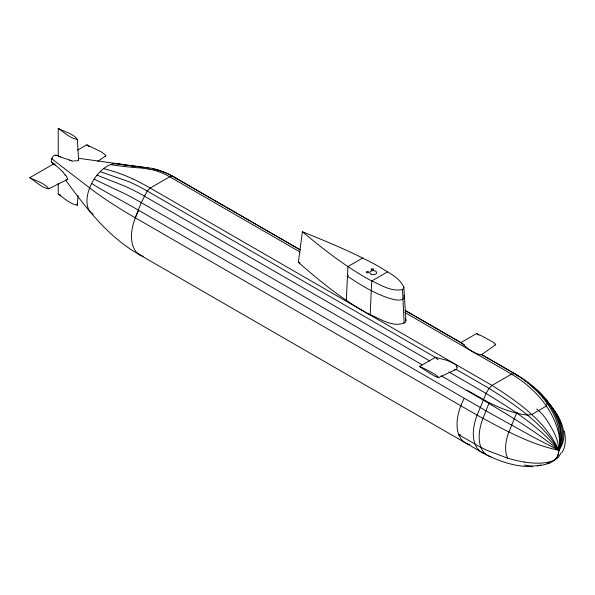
<?xml version="1.0" encoding="UTF-8"?>
<svg xmlns="http://www.w3.org/2000/svg" width="595" height="595" viewBox="0 0 595 595"><rect width="100%" height="100%" fill="white"/><g stroke="black" fill="none" stroke-linecap="round" stroke-linejoin="round"><path stroke-width="0.89" d="M346.335 300.371L347.904 266.567L362.705 258.029L362.727 258.594M370.149 314.815L371.763 280.989L387.68 271.803M58.236 183.669L58.236 194.163C64.238 198.15 70.031 204.13 77.365 205.208L77.99 195.398M404.823 312.501L511.566 374.136C533.217 387.025 551.989 407.173 558.37 432.029C560.237 439.824 559.702 447.99 557.82 455.688C554.428 463.334 544.767 464.755 537.493 465.915M298.333 262.298L302.401 231.753C328.418 242.195 354.397 252.994 378.963 266.567C387.672 272.406 399.133 277.01 403.804 286.998L405.909 320.452L405.493 322.126C393.86 328.931 378.926 317.946 368.015 313.691C342.631 299.746 320.05 281.309 298.333 262.298L300.044 262.953M403.804 286.998L403.589 288.478L402.51 289.549C390.856 292.063 379.662 284.291 369.428 279.754C345.316 266.419 323.531 249.327 302.401 231.753M65.376 174.856C66.038 175.689 69.206 180.114 66.796 179.363M524.47 462.07C533.217 463.364 542.38 464.003 550.955 461.423A19.486 11.253 0 0 0 555.321 459.541L557.188 457.049L558.318 454.149A20.587 11.885 60 0 0 558.772 450.259C565.399 418.315 540.29 389.063 514.549 373.66L481.08 354.308M52.271 158.753L51.639 158.701L89.659 187.908A242.106 51.163 21.2 0 0 135.303 217.807L477.13 415.161C503.117 429.188 529.587 444.249 558.772 450.259C565.428 430.535 554.86 409.695 541.941 395.08M29.75 177.719C36.198 180.925 44.275 182.955 48.879 188.764C41.977 188.317 35.76 181.237 29.75 177.719L53.996 163.722L62.787 171.747M77.633 150.074L86.721 144.83L101.068 151.71L105.174 154.767L105.85 155.868L105.174 156.195M561.122 452.795L558.586 457.02A19.486 11.253 0 0 1 555.321 459.541M135.303 217.807L141.26 202.627L147.225 191.025L150.208 188.057L169.739 176.782L172.721 176.306L299.932 249.64M91.66 183.439A275.091 60.921 14.9 0 0 113.05 195.941A207.387 18.274 33.6 0 1 138.278 210.072L490.838 413.577L532.361 436.633L558.772 450.259C570.263 419.23 541.963 390.201 517.531 375.274L481.92 354.717M467.001 390.171L489.157 402.755L482.954 418.464A40.081 23.146 -60 0 0 491.009 456.789M517.747 412.566L516.601 413.22L508.926 431.903A34.889 20.141 -60 0 0 507.632 458.165L488.116 450.794A148.862 85.948 0 0 1 475.041 444.086L458.767 434.692A43.918 25.354 0 0 0 460.694 434.952M552.019 407.761C561.844 418.858 569.103 437.176 558.772 450.259C542.752 423.075 515.255 404.816 489.053 388.379L456.172 369.391L438.426 377.684L433.941 375.757L426.102 370.893A264.894 152.937 60 0 1 419.601 366.453L435.339 357.364L447.09 360.362L454.513 363.843A13.983 10.338 -20.9 0 1 456.618 365.918M405.247 310.553L460.835 342.646L476.573 333.557A264.894 152.937 60 0 1 483.073 336.621L493.01 342.147L495.397 344.066L495.62 344.743L495.025 344.736M441.155 375.772L483.095 399.981C509.067 415.503 535.403 430.914 558.772 450.259C569.028 432.387 557.314 411.056 544.165 398.219M562 452.542C566.113 446.176 565.711 438.21 564.41 431.07M58.236 128.379C64.238 132.365 70.031 138.345 77.365 139.423C73.527 133.674 64.29 131.83 58.236 128.379L58.236 156.373L69.585 159.973M77.365 205.208L76.963 204.063M456.172 369.391L454.23 369.807M74.025 160.717C74.992 160.873 80.094 161.23 78.183 159.638M495.695 344.602L481.667 354.672A2.901 1.004 14.9 0 1 479.607 354.575L477.629 354.018M97.669 161.319L105.85 155.868M348.439 275.663L347.458 276.229C360.942 285.183 374.947 293.923 390.551 298.653C394.403 299.873 405.634 302.386 404.027 295.172M542.826 398.085L543.971 397.423L551.654 407.233M48.879 188.764L67.756 179.318M546.894 463.446L549.482 462.895M532.696 466.621C514.898 466.986 497.613 460.969 482.166 452.527L139.825 254.898M58.236 156.373L60.4 156.582M55.722 155.176L58.459 155.548M78.54 158.285L144.607 167.485M119.997 164.22L125.783 165.075M113.942 163.677L151.353 168.229A107.68 83.687 -89.2 0 1 172.729 176.276L300.334 249.982M127.702 165.38L129.613 165.7M131.525 166.027L132.789 166.25M149.977 169.248L140.182 167.916A275.693 108.513 -14.9 0 1 110.536 164.599M516.988 413.324L516.988 413.324A84.088 48.552 0 0 0 527.192 415.079L531.573 414.611L546.374 406.065L547.177 403.536A84.088 48.552 0 0 0 544.157 397.661L544.053 397.527M516.601 413.22L516.653 413.235A111.198 64.2 0 0 1 498.476 407.025L489.157 402.755M100.191 171.62L128.356 181.505A107.68 26.954 40.5 0 1 147.218 191.01M97.015 175.161L119.26 183.952A126.103 34.555 41.6 0 1 144.228 196.045M58.236 194.163L60.876 195.316M133.072 179.013L126.2 175.986A275.693 98.249 -11.8 0 0 103.604 168.601M94.144 179.14L116.032 189.627A157.444 37.314 39.9 0 1 141.253 202.62M472.735 351.712L474.17 352.493A13.737 4.76 14.9 0 0 477.606 354.032M464.383 344.683L460.835 342.646L468.012 348.603A42.669 14.786 14.9 0 0 472.631 351.675L472.683 351.682M405.165 310.404L461.348 342.839M299.902 251.93L169.739 176.782A101.924 81.307 -80.7 0 0 149.977 169.263M536.727 409.04C544.455 414.856 549.386 423.982 553.99 432.409C556.622 437.994 558.712 444.019 558.772 450.259C539.211 426.221 512.169 409.538 486.07 393.436L448.883 371.964M147.225 191.025L435.339 357.364L438.173 359.819M144.243 196.082L429.895 361.001M141.26 202.627L422.167 364.809M524.493 380.711L525.169 381.142M140.338 255.173C108.781 237.762 86.476 208.644 65.614 180.107M527.393 382.622L527.906 382.972M529.914 384.392L530.889 385.114M86.721 144.83L89.034 146.541M532.324 386.207L533.261 386.943A111.198 64.2 0 0 1 543.994 397.415L543.979 397.438M531.96 386.133L540.163 393.228M518.647 376.434L514.549 373.66L511.566 374.136L492.035 385.411L489.053 388.379L486.07 393.436L477.13 415.161A40.282 23.257 -60 0 0 485.23 453.688M175.696 177.92L176.626 178.887M549.884 405.21L550.948 406.489M51.639 162.071L53.319 164.235M55.253 165.492L53.996 163.722M456.581 365.94L457.086 367.39M558.772 450.259C545.741 421.32 518.104 401.9 492.035 385.411L150.208 188.057A101.924 17.753 37.2 0 0 133.079 179.021M438.723 377.49L435.064 374.404L426.102 369.517A264.894 152.937 60 0 0 419.601 366.453M405.381 318.37L405.909 320.452M77.365 139.423L78.622 160.501M402.51 289.549L404.131 323.382M524.455 462.099A85.546 49.392 0 0 1 507.661 458.135M552.234 408.133A34.889 20.141 -60 0 1 552.777 409.115M540.959 464.993A20.721 11.959 0 0 1 524.5 464.993M143.573 256.371A40.282 23.257 -60 0 1 138.62 210.571M469.938 444.495A40.282 23.257 -60 0 1 464.167 398.524M478.886 335.171A264.894 152.937 60 0 1 476.573 333.557M457.064 367.398A2.96 2.187 -20.9 0 1 456.209 369.421M52.806 162.688A4.128 2.38 -60 0 1 51.951 158.002A4.128 2.38 -60 0 1 56.518 155.57M93.207 214.289A28.434 16.415 -60 0 1 92.374 182.107A28.434 16.415 -60 0 1 120.651 164.503M147.121 167.902A126.103 96.992 88.3 0 1 148.371 168.095M152.729 168.921A126.103 96.992 88.3 0 1 175.718 177.868M71.95 160.672A58.206 26.284 -21.5 0 1 69.37 160.137M73.222 161.29A36.377 14.139 -16.9 0 1 71.705 161.067M64.684 174.625A37.247 13.878 75.7 0 1 65.316 175.495M62.75 172.022A58.206 25.994 81 0 1 64.476 174.023M366.937 272.741A1.153 0.662 0 0 0 368.662 272.168A1.153 0.662 0 0 0 366.937 271.588A1.153 0.662 0 0 0 366.937 272.741M371.481 274.362A3.451 1.993 0 0 0 376.657 272.636A3.451 1.993 0 0 0 371.481 270.911A3.451 1.993 0 0 0 371.481 274.362M371.816 269.922A1.153 0.662 0 0 0 373.541 269.349A1.153 0.662 0 0 0 371.816 268.769A1.153 0.662 0 0 0 371.816 269.922"/></g></svg>
